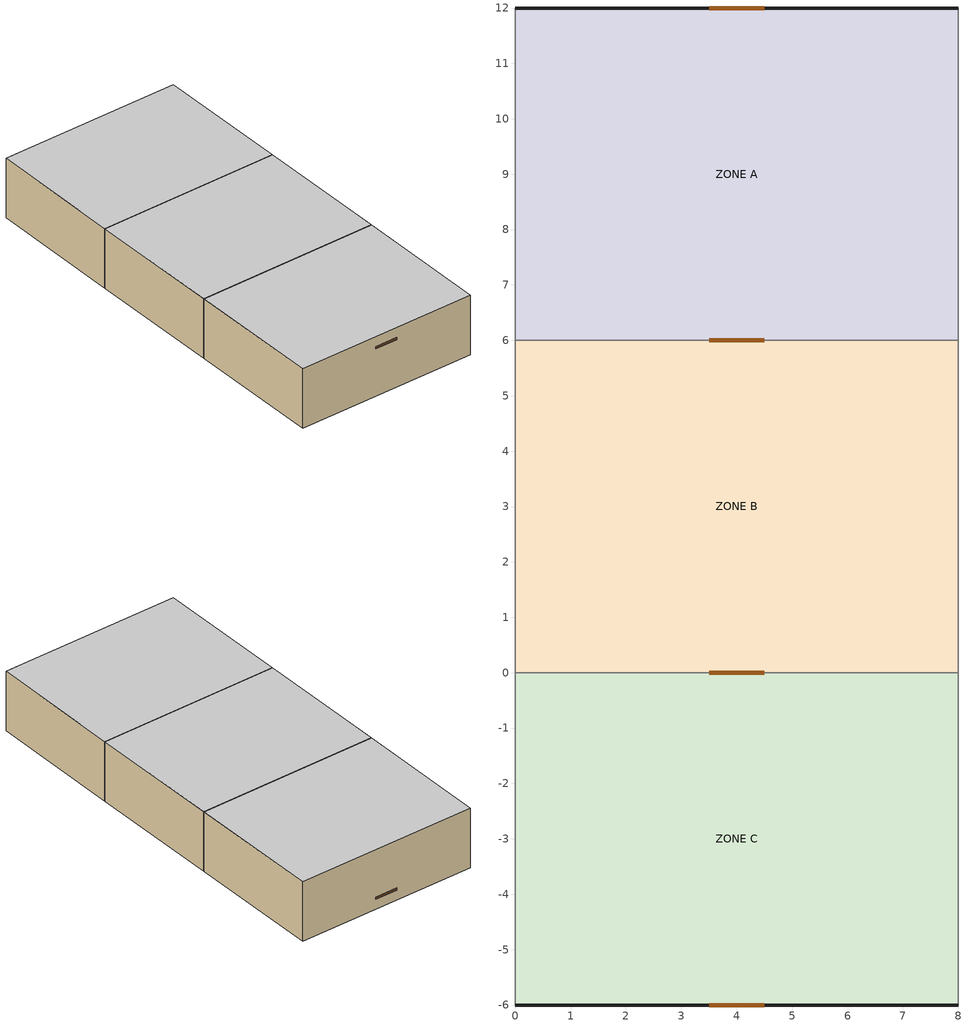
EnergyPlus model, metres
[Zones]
ZONE A
 floor adiabatic (LTWALL): 0,6 0,12 8,12 8,6 z0
 wall outside (LTWALL): 8,12 0,12 z0:2.7
 wall adiabatic (LTWALL): 8,6 8,12 / 0,12 0,6 z0:2.7
 wall to ZONE B (COMMONWALL): 0,6 8,6 z0:2.7
 door (LTWALL): 4.5,12 3.5,12 z0.45:0.55
 door inside (LTWALL): 3.5,6 4.5,6 z0:2
 ceiling adiabatic (LTWALL): 0,12 0,6 8,6 8,12 z2.7
ZONE B
 floor adiabatic (LTWALL): 0,0 0,6 8,6 8,0 z0
 wall adiabatic (LTWALL): 8,0 8,6 / 0,6 0,0 z0:2.7
 wall to ZONE C (COMMONWALL): 0,0 8,0 z0:2.7
 door inside (LTWALL): 3.5,0 4.5,0 z0:2
 ceiling adiabatic (LTWALL): 0,6 0,0 8,0 8,6 z2.7
ZONE C
 floor adiabatic (LTWALL): 0,-6 0,0 8,0 8,-6 z0
 wall outside (LTWALL): 0,-6 8,-6 z0:2.7
 wall adiabatic (LTWALL): 8,-6 8,0 / 0,0 0,-6 z0:2.7
 door (LTWALL): 3.5,-6 4.5,-6 z2.15:2.25
 ceiling adiabatic (LTWALL): 0,0 0,-6 8,-6 8,0 z2.7
[Building]
Multi-Zone Airflow Case MA306: North Axis {deg}=0; Terrain=Country; Loads Convergence Tolerance Value=0.04; Temperature Convergence Tolerance Value {deltaC}=0.004; Solar Distribution=FullInteriorAndExterior; Minimum Number of Warmup Days=6
[Site:Location]
MIAMI: Latitude {deg}=25.8; Longitude {deg}=-80.3; Time Zone {hr}=-5; Elevation {m}=2
[Site:HeightVariation]
Wind Speed Profile Exponent=0; Wind Speed Profile Boundary Layer Thickness {m}=370; Air Temperature Gradient Coefficient {K/m}=0
[SizingPeriod:DesignDay]
MIAMI_FL_USA: Month=7; Day of Month=21; Day Type=SummerDesignDay; Maximum Dry-Bulb Temperature {C}=30; Daily Dry-Bulb Temperature Range {deltaC}=0; Humidity Condition Type=DewPoint; Wetbulb or DewPoint at Maximum Dry-Bulb {C}=-56.6; Barometric Pressure {Pa}=101300; Wind Speed {m/s}=0; Wind Direction {deg}=0; Rain Indicator=No; Snow Indicator=No; Daylight Saving Time Indicator=No; Solar Model Indicator=ASHRAEClearSky; Sky Clearness=1
[Material] Thickness {m}=1; Thermal Absorptance=1e-07; Solar Absorptance=1e-07; Visible Absorptance=1e-07
Name | Roughness | Conductivity {W/m-K} | Density {kg/m3} | Specific Heat {J/kg-K}
INSULATION-EXT; INSULATION-INT | VeryRough | 1e-07 | 32.03 | 830
ZONE COMMON WALL | Rough | 0.000001 | 1 | 1000
[Construction]
LTWALL: INSULATION-EXT, INSULATION-INT
COMMONWALL: ZONE COMMON WALL
[Zone] Type=1; Multiplier=1; Ceiling Height {m}=2.7; Volume {m3}=129.6
ZONE A; ZONE B; ZONE C
[OtherEquipment] Schedule=Sch 1; Design Level Calculation Method=EquipmentLevel; Design Level {W}=0; Power per Zone Floor Area {W/m2}=0; Power per Person {W/Person}=0
Name | Zone or ZoneList
ZONE A OthEq 1 | ZONE A
ZONE B OthEq 1 | ZONE B
ZONE C OthEq 1 | ZONE C
[Sizing:Zone] Zone Cooling Design Supply Air Temperature Input Method=SupplyAirTemperature; Zone Cooling Design Supply Air Temperature {C}=14; Zone Heating Design Supply Air Temperature Input Method=SupplyAirTemperature; Zone Heating Design Supply Air Temperature {C}=50; Zone Cooling Design Supply Air Humidity Ratio {kgWater/kgDryAir}=0.009; Zone Heating Design Supply Air Humidity Ratio {kgWater/kgDryAir}=0.004; Zone Heating Sizing Factor=1; Zone Cooling Sizing Factor=1; Cooling Design Air Flow Method=DesignDay; Cooling Design Air Flow Rate {m3/s}=0; Heating Design Air Flow Method=DesignDay; Heating Design Air Flow Rate {m3/s}=0
Name | Design Specification Outdoor Air Object
ZONE A | SZ DSOA ZONE A
ZONE B | SZ DSOA ZONE B
ZONE C | SZ DSOA ZONE C
[DesignSpecification:OutdoorAir] Outdoor Air Method=Flow/Zone; Outdoor Air Flow per Person {m3/s-person}=0; Outdoor Air Flow per Zone Floor Area {m3/s-m2}=0; Outdoor Air Flow per Zone {m3/s}=0
SZ DSOA ZONE A; SZ DSOA ZONE B; SZ DSOA ZONE C
[Zone equipment]
ZONE A: Zone1Air
ZONE B: Zone2Air
ZONE C: Zone3Air
[ZoneHVAC:IdealLoadsAirSystem] Maximum Heating Supply Air Temperature {C}=50; Minimum Cooling Supply Air Temperature {C}=13; Maximum Heating Supply Air Humidity Ratio {kgWater/kgDryAir}=0.01; Minimum Cooling Supply Air Humidity Ratio {kgWater/kgDryAir}=0.01; Dehumidification Control Type=ConstantSupplyHumidityRatio; Humidification Control Type=ConstantSupplyHumidityRatio
Zone1Air; Zone2Air; Zone3Air
[ZoneControl:Thermostat] Control Type Schedule=Zone Control Type Sched
Name | Zone or ZoneList | Control 1
Zone 1 Thermostat | ZONE A | HeatCool Setpoints Set 1
Zone 2 Thermostat | ZONE B | HeatCool Setpoints Set 2
Zone 3 Thermostat | ZONE C | HeatCool Setpoints Set 3
[ThermostatSetpoint:SingleHeatingOrCooling]
Name | Setpoint Temperature Schedule
HeatCool Setpoints Set 1 | ZONE A HeatCool Setpoints
HeatCool Setpoints Set 2 | ZONE B HeatCool Setpoints
HeatCool Setpoints Set 3 | ZONE C HeatCool Setpoints
[Schedule:Day:Hourly]
Day Sch 1: 0, 0, 0, 0, 0, 0, 0, 0, 0, 0, 0, 0, 0, 0, 0, 0, 0, 0, 0, 0, 0, 0, 0, 0
ZONE A HeatCool Setpoint All Days: 15, 15, 15, 15, 15, 15, 15, 15, 15, 15, 15, 15, 15, 15, 15, 15, 15, 15, 15, 15, 15, 15, 15, 15
ZONE B HeatCool Setpoint All Days: 20, 20, 20, 20, 20, 20, 20, 20, 20, 20, 20, 20, 20, 20, 20, 20, 20, 20, 20, 20, 20, 20, 20, 20
ZONE C HeatCool Setpoint All Days: 25, 25, 25, 25, 25, 25, 25, 25, 25, 25, 25, 25, 25, 25, 25, 25, 25, 25, 25, 25, 25, 25, 25, 25
Control Type All Days-HeatCool: 3, 3, 3, 3, 3, 3, 3, 3, 3, 3, 3, 3, 3, 3, 3, 3, 3, 3, 3, 3, 3, 3, 3, 3
[Schedule:Week:Daily]
Week Sch 1: Day Sch 1, Day Sch 1, Day Sch 1, Day Sch 1, Day Sch 1, Day Sch 1, Day Sch 1, Day Sch 1, Day Sch 1, Day Sch 1, Day Sch 1, Day Sch 1
ZONE A HeatCool Setpoint All Weeks: ZONE A HeatCool Setpoint All Days, ZONE A HeatCool Setpoint All Days, ZONE A HeatCool Setpoint All Days, ZONE A HeatCool Setpoint All Days, ZONE A HeatCool Setpoint All Days, ZONE A HeatCool Setpoint All Days, ZONE A HeatCool Setpoint All Days, ZONE A HeatCool Setpoint All Days, ZONE A HeatCool Setpoint All Days, ZONE A HeatCool Setpoint All Days, ZONE A HeatCool Setpoint All Days, ZONE A HeatCool Setpoint All Days
ZONE B HeatCool Setpoint All Weeks: ZONE B HeatCool Setpoint All Days, ZONE B HeatCool Setpoint All Days, ZONE B HeatCool Setpoint All Days, ZONE B HeatCool Setpoint All Days, ZONE B HeatCool Setpoint All Days, ZONE B HeatCool Setpoint All Days, ZONE B HeatCool Setpoint All Days, ZONE B HeatCool Setpoint All Days, ZONE B HeatCool Setpoint All Days, ZONE B HeatCool Setpoint All Days, ZONE B HeatCool Setpoint All Days, ZONE B HeatCool Setpoint All Days
ZONE C HeatCool Setpoint All Weeks: ZONE C HeatCool Setpoint All Days, ZONE C HeatCool Setpoint All Days, ZONE C HeatCool Setpoint All Days, ZONE C HeatCool Setpoint All Days, ZONE C HeatCool Setpoint All Days, ZONE C HeatCool Setpoint All Days, ZONE C HeatCool Setpoint All Days, ZONE C HeatCool Setpoint All Days, ZONE C HeatCool Setpoint All Days, ZONE C HeatCool Setpoint All Days, ZONE C HeatCool Setpoint All Days, ZONE C HeatCool Setpoint All Days
Control Type All Weeks-HeatCool: Control Type All Days-HeatCool, Control Type All Days-HeatCool, Control Type All Days-HeatCool, Control Type All Days-HeatCool, Control Type All Days-HeatCool, Control Type All Days-HeatCool, Control Type All Days-HeatCool, Control Type All Days-HeatCool, Control Type All Days-HeatCool, Control Type All Days-HeatCool, Control Type All Days-HeatCool, Control Type All Days-HeatCool
[Schedule:Year]
Sch 1: Week Sch 1, 1, 1, 12, 31
ZONE A HeatCool Setpoints: ZONE A HeatCool Setpoint All Weeks, 1, 1, 12, 31
ZONE B HeatCool Setpoints: ZONE B HeatCool Setpoint All Weeks, 1, 1, 12, 31
ZONE C HeatCool Setpoints: ZONE C HeatCool Setpoint All Weeks, 1, 1, 12, 31
Zone Control Type Sched: Control Type All Weeks-HeatCool, 1, 1, 12, 31
[AirflowNetwork:SimulationControl]
AirflowNetwork_All: AirflowNetwork Control=MultizoneWithoutDistribution; Wind Pressure Coefficient Type=Input; AirflowNetwork Wind Pressure Coefficient Array=WindPressureCoeffArray; Height Selection for Local Wind Pressure Calculation=ExternalNode; Building Type=LowRise; Maximum Number of Iterations=500; Initialization Type=ZeroNodePressures; Relative Airflow Convergence Tolerance=1.0E-4; Absolute Airflow Convergence Tolerance {kg/s}=1.0E-6; Convergence Acceleration Limit=0
[AirflowNetwork:MultiZone:Zone] Ventilation Control Mode=Constant
ZONE A; ZONE B; ZONE C
[AirflowNetwork:MultiZone:Surface] Window/Door Opening Factor, or Crack Factor=1
Name | Leakage Component
ZONE SUBSURFACE 1; ZONE SUBSURFACE 6 | Crack-7
ZONE SUBSURFACE 2 | Door-2
ZONE SUBSURFACE 4 | Door-4
[AirflowNetwork:MultiZone:Surface:Crack]
Crack-7: Air Mass Flow Coefficient at Reference Conditions {kg/s}=0.00001; Air Mass Flow Exponent=0.67
[AirflowNetwork:MultiZone:Component:DetailedOpening] Air Mass Flow Coefficient When Opening is Closed {kg/s-m}=0.001; Number of Sets of Opening Factor Data=2; Opening Factor 1=0; Discharge Coefficient for Opening Factor 1=0.7; Width Factor for Opening Factor 1=1; Height Factor for Opening Factor 1=0; Opening Factor 2=1; Discharge Coefficient for Opening Factor 2=0.7; Width Factor for Opening Factor 2=1; Height Factor for Opening Factor 2=1; Start Height Factor for Opening Factor 2=0
Name | Start Height Factor for Opening Factor 1
DOOR-2 | 0
DOOR-4 | 1
[AirflowNetwork:MultiZone:ExternalNode]
Name | External Node Height {m} | Wind Pressure Coefficient Values Object
NFacade | 0.5 | NFacade_WPCValue
SFacade | 2.2 | SFacade_WPCValue
[AirflowNetwork:MultiZone:WindPressureCoefficientArray]
NandSOnly: Wind Direction 1 {deg}=0; Wind Direction 2 {deg}=180
[AirflowNetwork:MultiZone:WindPressureCoefficientValues] AirflowNetwork:MultiZone:WindPressureCoefficientArray=NandSOnly; Wind Pressure Coefficient Value 1=0; Wind Pressure Coefficient Value 2=0
NFacade_WPCValue; SFacade_WPCValue
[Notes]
Multi-Zone With Airflow BESTEST Case MA306.idf
Basic file description: BESTEST Low-Mass Building with Adiabatic Surfaces
Author:   R. H. Henninger,  GARD Analytics, Inc.
Date:     December 9, 2008
Run:      Design Day run
Building: Fictional 3 zone building with abiabatic surfaces and no exterior openings.
One internal opening between ZONE A and ZONE B
One internal opening between ZONE B and ZONE C
No internal load, no infiltration
ZONE A setpoint temperature = 15C
ZONE B setpoint temperature = 20C
ZONE C setpoint temperature = 25C
Temperature induced flow through internal openings
Outdoor DBT = Zone Setpoint = N/A
Constant wind speed = 0.0 m/s
System:   None.
Plant:    None.
